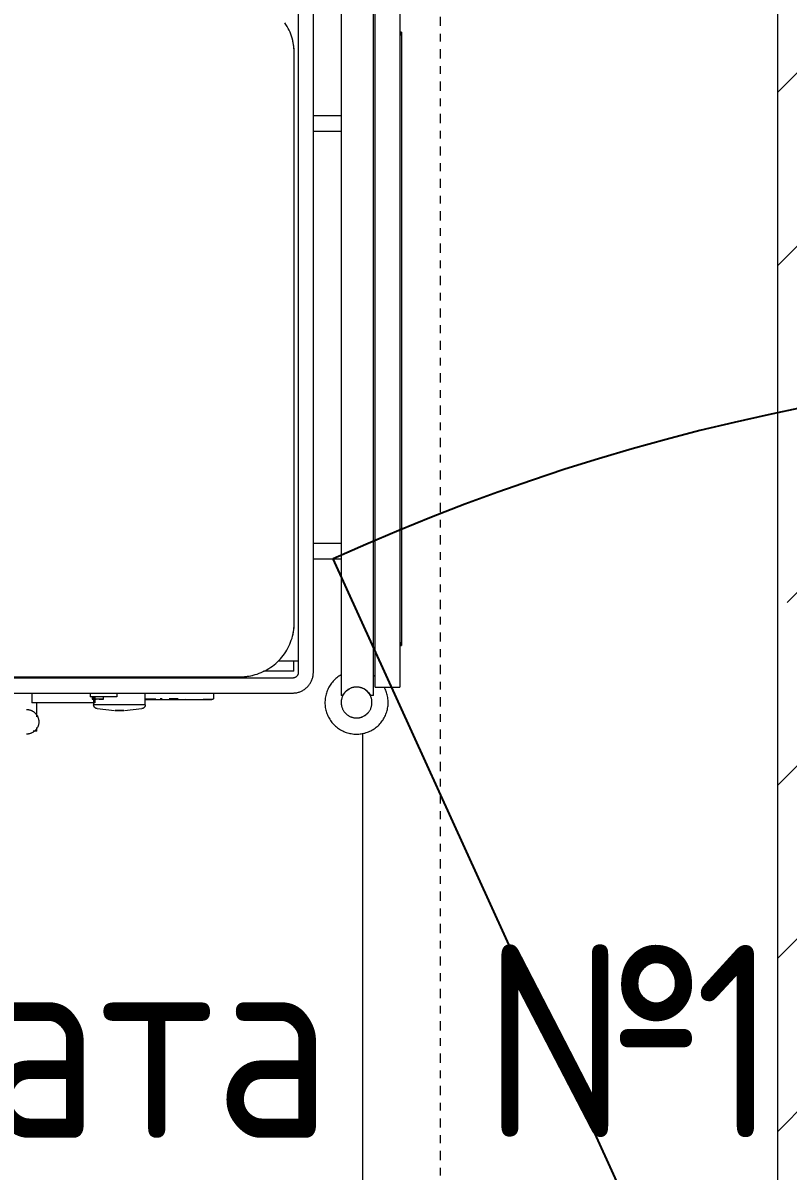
# Model space of a CAD drawing. Header units: millimetres. Extents: x -174154 to -170572, y -111302 to -109817.
# Drawn here: x -170778.07 to -170768.15, y -110598.98 to -110584.1 of the extents above; entities that cross this region are included whole.
import ezdxf

# ---------------------------------------------------------------- set-up
doc = ezdxf.new("R2010")
doc.units = ezdxf.units.MM
doc.linetypes.add('ACAD_ISO02W100', pattern=[15, 12, -3])
doc.linetypes.add('ADSK_Линия сетки', pattern=[21, 12, -3, 3, -3])
doc.layers.get('Defpoints').update_dxf_attribs({"color": 70})
for name, color, linetype, lineweight in [('!Подложка', 252, 'ACAD_ISO02W100', 25), ('Марки помещений', 7, 'Continuous', 18), ('Оси', 7, 'Continuous', 9), ('Перекрытия', 7, 'Continuous', 18), ('Специальное оборудование', 7, 'Continuous', 18), ('Стены разрез', 7, 'Continuous', 40)]:
    doc.layers.add(name, color=color, linetype=linetype, lineweight=lineweight)
doc.styles.add('GOST Common', font='GOST Common.ttf', dxfattribs={"width": 0.9, "height": 250})

# ---------------------------------------------------------------- blocks, each defined once
blk = doc.blocks.new('Medical_All_ARJO_Enterprise-8000_Patient-Bed - Citadel-V11-В_АР_ПЭ_02 Этаж')
at = {"layer": 'Специальное оборудование'}
for p, q in [((-784.3, 510.6), (-784.3, 505.7)), ((-784.2, 510.6), (-784.2, 510.6)), ((-784.2, 510.6), (-779.6, 510.6)), ((-784.3, 491.8), (-784.3, 473.8)), ((-924.9, 476.5), (-924.9, 460.9)), ((-924.9, 476.5), (-908.1, 476.5)), ((-897.9, 483.8), (-920.4, 481.4)), ((-908.1, 476.5), (-891.4, 476.5)), ((-891.4, 483.8), (-897, 483.8)), ((-897, 483.8), (-891.4, 483.8)), ((-891.4, 483.8), (-885.7, 483.8)), ((-885.7, 483.8), (-891.4, 483.8)), ((-891.4, 476.5), (-874.7, 476.5)), ((-862.4, 481.4), (-884.9, 483.8)), ((-874.7, 476.5), (-862.4, 476.5)), ((-862.4, 476.5), (-857.9, 476.5)), ((-857.9, 466), (-857.9, 476.5)), ((-1220.7, 464.5), (-1220.7, -461.4)), ((-1220.7, 464.5), (-1216.7, 464.5)), ((-1180.9, 464.5), (-1178.9, 464.5)), ((-1178.9, -461.4), (-1178.9, 464.5)), ((-976.7, 468.8), (-976.7, 468.8)), ((-955.7, 468.8), (-967.4, 468.8)), ((-967.4, 468.8), (-955.7, 468.8)), ((-966.4, 469.7), (-966.4, 468.8)), ((-964.8, 469.7), (-962.1, 469.7)), ((-955.7, 468.8), (-955.7, 468.8)), ((-938.5, 469.7), (-955.1, 469.7)), ((-938.5, 469.7), (-954.9, 469.7)), ((-944.4, 468.8), (-946.7, 468.8)), ((-946.7, 468.8), (-944.4, 468.8)), ((-944.2, 468.8), (-946.4, 468.8)), ((-946.4, 468.8), (-944.2, 468.8)), ((-938.5, 469.7), (-935.6, 469.7)), ((-938.5, 469.7), (-924.6, 469.7)), ((-924.6, 469.7), (-938.5, 469.7)), ((-938.5, 469.7), (-924.6, 469.7)), ((-924.6, 469.7), (-938.5, 469.7)), ((-924.6, 468.8), (-938.5, 468.8)), ((-924.6, 468.8), (-938.5, 468.8)), ((-887.9, 466), (-870.3, 466)), ((-887.9, 460.8), (-887.9, 466)), ((-870.5, 469), (-870.5, 466)), ((-870.5, 469), (-855.8, 469)), ((-865.1, 469), (-870.5, 469)), ((-870.3, 466), (-853.2, 466)), ((-865.8, 469.7), (-865.7, 469.7)), ((-855.8, 469), (-861.3, 469)), ((-859.6, 473.8), (-815.1, 473.8)), ((-859.6, 466), (-859.6, 473.8)), ((-855.8, 466), (-855.8, 469)), ((-853.2, 460.8), (-853.2, 466)), ((-815.1, 473.8), (-809.9, 473.8)), ((-809.9, 473.8), (-777.8, 473.8)), ((-777.8, 460.8), (-777.8, 473.8)), ((-1222.9, 453.4), (-1254.9, 453.4)), ((-1254.9, 387.2), (-1254.9, 453.4)), ((-1222.9, 453.4), (-1222.9, 387.2)), ((7.5, 461.2), (-1116, 461.2)), ((-1222.3, 439.9), (-1221, 438.9)), ((-1142.8, 434.5), (-1142.8, -431.5)), ((-1123.2, -431.5), (-1123.2, 434.5)), ((-1117.3, 432.7), (-1117.3, 419.5)), ((-1117.3, 432.7), (-1105, 432.7)), ((-1116, 441.7), (7.5, 441.7)), ((-1105, 432.7), (-1080.5, 432.7)), ((-1080.5, 432.7), (-1078, 432.7)), ((-88.8, 440.1), (-1048, 440.1)), ((-1004.5, 442), (-1004.5, 440.1)), ((-924.9, 442), (-924.9, 440.1)), ((-887.9, 440.5), (-887.9, 442)), ((-853.2, 439.8), (-853.2, 442)), ((-1097.5, 419.5), (-1123.2, 419.5)), ((-1254.9, 399.6), (-1256.9, 399.6)), ((-1256.9, 384.6), (-1256.9, 399.6)), ((-1256.9, 399.6), (-1256.9, 395.2)), ((-1254.9, -387.2), (-1254.9, 387.2)), ((-1222.9, 387.2), (-1222.9, -387.2)), ((-1256.9, -380.4), (-1256.9, 384.6)), ((-1118, 370.1), (-1118, -368.1)), ((-1142.5, 287.2), (-1178.9, 287.2)), ((-1178.9, 267.2), (-1142.5, 267.2)), ((-1142.4, -267.2), (-1178.9, -267.2)), ((-1178.9, -287.2), (-1142.4, -287.2)), ((-1256.9, -395.4), (-1256.9, -380.4)), ((-1256.9, -391), (-1256.9, -395.4)), ((-1256.9, -395.4), (-1254.9, -395.4)), ((-1254.9, -453.4), (-1254.9, -387.2)), ((-1222.9, -387.2), (-1222.9, -453.4))]:
    blk.add_line(p, q, dxfattribs=at)
at = {"layer": 'Специальное оборудование', "flags": 128}
for points in [[(-1157.8, 473.4), (-1157.8, 475.1), (-1157.9, 476.7), (-1158.1, 478.3), (-1158.3, 480), (-1158.6, 481.6), (-1159, 483.2), (-1159.4, 484.8), (-1159.9, 486.3), (-1160.4, 487.9), (-1161, 489.4), (-1161.7, 490.9), (-1162.4, 492.4), (-1163.2, 493.8), (-1164.1, 495.2), (-1165, 496.6), (-1165.9, 497.9), (-1166.9, 499.2), (-1168, 500.5), (-1169.1, 501.7), (-1170.2, 502.8), (-1171.4, 504), (-1172.7, 505), (-1174, 506.1), (-1175.3, 507), (-1176.7, 507.9), (-1178.1, 508.8), (-1179.5, 509.6), (-1180.9, 510.3), (-1182.4, 511), (-1183.9, 511.7), (-1185.5, 512.2), (-1187.1, 512.7), (-1188.6, 513.2), (-1190.2, 513.5), (-1191.8, 513.8), (-1193.5, 514.1), (-1195.1, 514.3), (-1196.7, 514.4), (-1198.4, 514.4), (-1200, 514.4), (-1201.6, 514.3), (-1203.3, 514.2), (-1204.9, 514), (-1206.5, 513.7), (-1208.1, 513.4), (-1209.7, 513), (-1211.3, 512.5), (-1212.8, 512), (-1214.4, 511.4), (-1215.9, 510.7), (-1217.3, 510), (-1218.8, 509.2), (-1220.2, 508.4), (-1221.6, 507.5), (-1222.9, 506.6), (-1224.2, 505.6), (-1225.5, 504.6), (-1226.7, 503.5), (-1227.9, 502.3), (-1229, 501.1), (-1230.1, 499.9), (-1231.2, 498.6), (-1232.1, 497.3), (-1233.1, 496), (-1233.9, 494.6), (-1234.8, 493.2), (-1235.5, 491.7), (-1236.2, 490.2), (-1236.9, 488.7), (-1237.4, 487.2), (-1238, 485.6), (-1238.4, 484), (-1238.8, 482.4), (-1239.1, 480.8), (-1239.4, 479.2), (-1239.6, 477.6), (-1239.7, 476), (-1239.8, 474.3), (-1239.8, 473.4)], [(-770.8, 482.5), (-771.4, 482.5), (-772, 482.5), (-772.7, 482.6), (-773.3, 482.7), (-773.9, 482.8), (-774.6, 482.9), (-775.2, 483.1), (-775.8, 483.3), (-776.4, 483.5), (-777, 483.7), (-777.6, 484), (-778.1, 484.3), (-778.7, 484.6), (-779.3, 484.9), (-779.8, 485.3), (-780.3, 485.6), (-780.8, 486), (-781.3, 486.4), (-781.8, 486.9), (-782.2, 487.3), (-782.7, 487.8), (-783.1, 488.3), (-783.5, 488.8), (-783.9, 489.3), (-784.2, 489.8), (-784.6, 490.4), (-784.9, 490.9), (-785.2, 491.5), (-785.4, 492.1), (-785.7, 492.7), (-785.9, 493.3), (-786.1, 493.9), (-786.3, 494.5), (-786.4, 495.1), (-786.5, 495.7), (-786.6, 496.4), (-786.7, 497), (-786.7, 497.6), (-786.8, 498.3), (-786.7, 498.9), (-786.7, 499.6), (-786.7, 500.2), (-786.6, 500.8), (-786.5, 501.5), (-786.3, 502.1), (-786.2, 502.7), (-786, 503.3), (-785.8, 503.9), (-785.6, 504.5), (-785.3, 505.1), (-785, 505.7), (-784.7, 506.3), (-784.4, 506.8), (-784.1, 507.3), (-783.7, 507.9), (-783.3, 508.4), (-782.9, 508.9), (-782.5, 509.4), (-782, 509.8), (-781.6, 510.3), (-781.1, 510.7), (-780.6, 511.1), (-780.1, 511.5), (-779.5, 511.8), (-779, 512.2), (-778.4, 512.5), (-777.9, 512.8), (-777.3, 513.1), (-776.7, 513.3), (-776.1, 513.5), (-775.5, 513.7), (-774.9, 513.9), (-774.3, 514.1), (-773.6, 514.2), (-773, 514.3), (-772.4, 514.4), (-771.7, 514.4), (-771.1, 514.5), (-770.8, 514.5)], [(-1178.8, 473.4), (-1178.8, 474.2), (-1178.9, 475), (-1179, 475.8), (-1179.1, 476.6), (-1179.2, 477.4), (-1179.4, 478.2), (-1179.6, 479), (-1179.8, 479.7), (-1180.1, 480.5), (-1180.4, 481.2), (-1180.7, 482), (-1181.1, 482.7), (-1181.5, 483.4), (-1181.9, 484.1), (-1182.3, 484.7), (-1182.8, 485.4), (-1183.3, 486), (-1183.8, 486.6), (-1184.3, 487.2), (-1184.9, 487.8), (-1185.5, 488.3), (-1186.1, 488.9), (-1186.7, 489.3), (-1187.3, 489.8), (-1188, 490.3), (-1188.7, 490.7), (-1189.4, 491.1), (-1190.1, 491.4), (-1190.8, 491.8), (-1191.6, 492.1), (-1192.3, 492.4), (-1193.1, 492.6), (-1193.8, 492.8), (-1194.6, 493), (-1195.4, 493.1), (-1196.2, 493.3), (-1197, 493.4), (-1197.8, 493.4), (-1198.6, 493.4), (-1199.4, 493.4), (-1200.2, 493.4), (-1201, 493.3), (-1201.8, 493.2), (-1202.6, 493.1), (-1203.4, 492.9), (-1204.1, 492.7), (-1204.9, 492.5), (-1205.6, 492.2), (-1206.4, 491.9), (-1207.1, 491.6), (-1207.9, 491.3), (-1208.6, 490.9), (-1209.2, 490.5), (-1209.9, 490.1), (-1210.6, 489.6), (-1211.2, 489.1), (-1211.8, 488.6), (-1212.4, 488.1), (-1213, 487.5), (-1213.6, 486.9), (-1214.1, 486.3), (-1214.6, 485.7), (-1215.1, 485.1), (-1215.5, 484.4), (-1215.9, 483.7), (-1216.3, 483.1), (-1216.7, 482.3), (-1217.1, 481.6), (-1217.4, 480.9), (-1217.7, 480.1), (-1217.9, 479.4), (-1218.1, 478.6), (-1218.3, 477.8), (-1218.5, 477), (-1218.6, 476.3), (-1218.7, 475.5), (-1218.8, 474.7), (-1218.8, 473.9), (-1218.8, 473.4)], [(-924.9, 476.5), (-924.9, 476.7), (-924.8, 476.9), (-924.8, 477.1), (-924.8, 477.3), (-924.7, 477.5), (-924.7, 477.7), (-924.6, 477.9), (-924.6, 478.1), (-924.5, 478.2), (-924.4, 478.4), (-924.3, 478.6), (-924.3, 478.8), (-924.2, 479), (-924, 479.1), (-923.9, 479.3), (-923.8, 479.5), (-923.7, 479.6), (-923.6, 479.8), (-923.4, 479.9), (-923.3, 480.1), (-923.1, 480.2), (-923, 480.3), (-922.8, 480.4), (-922.7, 480.6), (-922.5, 480.7), (-922.3, 480.8), (-922.1, 480.9), (-922, 480.9), (-921.8, 481), (-921.6, 481.1), (-921.4, 481.2), (-921.2, 481.2), (-921, 481.3), (-920.8, 481.3), (-920.6, 481.3), (-920.4, 481.4), (-920.4, 481.4)], [(-862.4, 481.4), (-862.2, 481.4), (-862, 481.3), (-861.8, 481.3), (-861.6, 481.2), (-861.4, 481.2), (-861.2, 481.1), (-861, 481), (-860.9, 481), (-860.7, 480.9), (-860.5, 480.8), (-860.3, 480.7), (-860.2, 480.6), (-860, 480.5), (-859.8, 480.3), (-859.7, 480.2), (-859.5, 480.1), (-859.4, 479.9), (-859.2, 479.8), (-859.1, 479.6), (-859, 479.5), (-858.9, 479.3), (-858.8, 479.2), (-858.6, 479), (-858.5, 478.8), (-858.5, 478.6), (-858.4, 478.5), (-858.3, 478.3), (-858.2, 478.1), (-858.2, 477.9), (-858.1, 477.7), (-858.1, 477.5), (-858, 477.3), (-858, 477.1), (-858, 476.9), (-857.9, 476.7), (-857.9, 476.5), (-857.9, 476.5)], [(-1239.8, 473.4), (-1239.8, 471.8), (-1239.7, 470.2), (-1239.5, 468.5), (-1239.3, 466.9), (-1239, 465.3), (-1238.6, 463.7), (-1238.2, 462.1), (-1237.7, 460.5), (-1237.2, 459), (-1236.6, 457.5), (-1235.9, 456), (-1235.2, 454.5)], [(-1218.8, 473.4), (-1218.8, 472.6), (-1218.7, 471.8), (-1218.7, 471), (-1218.6, 470.3), (-1218.4, 469.5), (-1218.2, 468.7), (-1218, 467.9), (-1217.8, 467.1), (-1217.5, 466.4), (-1217.2, 465.6), (-1216.9, 464.9), (-1216.5, 464.2), (-1216.2, 463.5), (-1215.8, 462.8), (-1215.3, 462.1), (-1214.8, 461.5), (-1214.4, 460.9), (-1213.8, 460.2), (-1213.3, 459.7), (-1212.7, 459.1), (-1212.2, 458.5), (-1211.5, 458), (-1210.9, 457.5), (-1210.3, 457.1), (-1209.6, 456.6), (-1208.9, 456.2), (-1208.2, 455.8), (-1207.5, 455.4), (-1206.8, 455.1), (-1206.1, 454.8), (-1205.3, 454.5), (-1204.5, 454.3), (-1203.8, 454.1), (-1203, 453.9), (-1202.2, 453.7), (-1201.4, 453.6), (-1200.6, 453.5), (-1199.8, 453.5), (-1199, 453.4), (-1198.2, 453.4), (-1197.4, 453.5), (-1196.6, 453.6), (-1195.8, 453.7), (-1195, 453.8), (-1194.3, 454), (-1193.5, 454.2), (-1192.7, 454.4), (-1192, 454.6), (-1191.2, 454.9), (-1190.5, 455.3), (-1189.8, 455.6), (-1189.1, 456), (-1188.4, 456.4), (-1187.7, 456.8), (-1187, 457.3), (-1186.4, 457.8), (-1185.8, 458.3), (-1185.2, 458.8), (-1184.6, 459.3), (-1184.1, 459.9), (-1183.5, 460.5), (-1183, 461.2), (-1182.5, 461.8), (-1182.1, 462.5), (-1181.7, 463.1), (-1181.3, 463.8), (-1180.9, 464.5), (-1180.6, 465.3), (-1180.2, 466), (-1180, 466.7), (-1179.7, 467.5), (-1179.5, 468.3), (-1179.3, 469), (-1179.1, 469.8), (-1179, 470.6), (-1178.9, 471.4), (-1178.8, 472.2), (-1178.8, 473), (-1178.8, 473.4)], [(-1178.8, 437.6), (-1177.4, 438.5), (-1176, 439.4), (-1174.7, 440.3), (-1173.4, 441.3), (-1172.1, 442.3), (-1170.9, 443.4), (-1169.7, 444.6), (-1168.6, 445.7), (-1167.5, 447), (-1166.5, 448.2), (-1165.5, 449.6), (-1164.5, 450.9), (-1163.7, 452.3), (-1162.9, 453.7), (-1162.1, 455.2), (-1161.4, 456.7), (-1160.8, 458.2), (-1160.2, 459.7), (-1159.7, 461.3), (-1159.2, 462.8), (-1158.8, 464.4), (-1158.5, 466), (-1158.2, 467.7), (-1158, 469.3), (-1157.9, 470.9), (-1157.8, 472.6), (-1157.8, 473.4)], [(-1013.4, 460.9), (-1013.5, 462.4), (-1013.4, 465.4), (-1013.3, 467.8)], [(-1013.3, 467.8), (-1013.2, 467.9), (-1013.2, 468), (-1013.2, 468.1), (-1013.2, 468.2), (-1013.2, 468.2), (-1013.2, 468.3), (-1013.1, 468.4), (-1013.1, 468.5), (-1013.1, 468.5), (-1013, 468.6), (-1013, 468.7), (-1013, 468.8), (-1012.9, 468.8), (-1012.9, 468.9), (-1012.8, 468.9), (-1012.8, 469), (-1012.7, 469.1), (-1012.7, 469.1), (-1012.6, 469.2), (-1012.5, 469.2), (-1012.5, 469.3), (-1012.4, 469.3), (-1012.3, 469.4), (-1012.3, 469.4), (-1012.2, 469.5), (-1012.1, 469.5), (-1012.1, 469.5), (-1012, 469.6), (-1011.9, 469.6), (-1011.8, 469.6), (-1011.8, 469.6), (-1011.7, 469.7), (-1011.6, 469.7), (-1011.5, 469.7), (-1011.5, 469.7), (-1011.4, 469.7), (-1011.3, 469.7), (-1011.3, 469.7)], [(-938.5, 469.7), (-941.4, 469.7), (-944.3, 469.7), (-947.2, 469.7), (-950.1, 469.7), (-952.9, 469.7), (-955.8, 469.7), (-958.6, 469.7), (-961.4, 469.7), (-964.1, 469.7), (-966.8, 469.7), (-969.5, 469.7), (-972.1, 469.7), (-974.6, 469.7), (-977.1, 469.7), (-979.6, 469.7), (-981.9, 469.7), (-984.2, 469.7), (-986.5, 469.7), (-988.6, 469.7), (-990.7, 469.7), (-992.7, 469.7), (-994.6, 469.7), (-996.4, 469.7), (-998.1, 469.7), (-999.7, 469.7), (-1001.2, 469.7), (-1002.7, 469.7), (-1004, 469.7), (-1005.2, 469.7), (-1006.3, 469.7), (-1007.3, 469.7), (-1008.2, 469.7), (-1009, 469.7), (-1009.7, 469.7), (-1010.2, 469.7), (-1010.6, 469.7), (-1011, 469.7), (-1011.2, 469.7), (-1011.3, 469.7), (-1011.3, 469.7)], [(-1011.3, 469.7), (-1011.2, 469.7), (-1011, 469.7), (-1010.7, 469.7), (-1010.3, 469.7), (-1009.8, 469.7), (-1009.2, 469.7), (-1008.4, 469.7), (-1007.6, 469.7), (-1006.6, 469.7), (-1005.5, 469.7), (-1004.3, 469.7), (-1003, 469.7), (-1001.6, 469.7), (-1000.1, 469.7)], [(-924.9, 469.7), (-926.1, 469.7), (-929, 469.7), (-931.9, 469.7), (-934.8, 469.7), (-937.7, 469.7), (-938.5, 469.7)], [(-865.6, 469.7), (-865.5, 469.7), (-865.4, 469.7)], [(-1116, 461.2), (-1117.1, 461.2), (-1118.1, 461.1), (-1119.2, 461), (-1120.3, 460.9), (-1121.3, 460.7), (-1122.4, 460.5), (-1123.4, 460.2), (-1124.4, 459.9), (-1125.4, 459.5), (-1126.4, 459.1), (-1127.4, 458.7), (-1128.4, 458.2), (-1129.3, 457.7), (-1130.2, 457.1), (-1131.1, 456.6), (-1132, 455.9), (-1132.8, 455.3), (-1133.6, 454.6), (-1134.4, 453.9), (-1135.2, 453.1), (-1135.9, 452.3), (-1136.6, 451.5), (-1137.3, 450.7), (-1137.9, 449.8), (-1138.5, 448.9), (-1139.1, 448), (-1139.6, 447.1), (-1140.1, 446.1), (-1140.5, 445.2), (-1140.9, 444.2), (-1141.3, 443.2), (-1141.6, 442.1), (-1141.9, 441.1), (-1142.2, 440.1), (-1142.4, 439), (-1142.5, 438), (-1142.6, 436.9), (-1142.7, 435.8), (-1142.8, 434.8), (-1142.8, 434.5)], [(-1123.2, 434.5), (-1123.2, 434.8), (-1123.2, 435.1), (-1123.2, 435.3), (-1123.2, 435.6), (-1123.1, 435.9), (-1123, 436.2), (-1123, 436.5), (-1122.9, 436.8), (-1122.8, 437), (-1122.7, 437.3), (-1122.6, 437.6), (-1122.4, 437.8), (-1122.3, 438.1), (-1122.1, 438.3), (-1122, 438.6), (-1121.8, 438.8), (-1121.6, 439), (-1121.4, 439.2), (-1121.3, 439.5), (-1121, 439.7), (-1120.8, 439.9), (-1120.6, 440.1), (-1120.4, 440.2), (-1120.2, 440.4), (-1119.9, 440.6), (-1119.7, 440.7), (-1119.4, 440.9), (-1119.2, 441), (-1118.9, 441.1), (-1118.6, 441.2), (-1118.4, 441.3), (-1118.1, 441.4), (-1117.8, 441.5), (-1117.5, 441.6), (-1117.2, 441.6), (-1116.9, 441.7), (-1116.7, 441.7), (-1116.4, 441.7), (-1116.1, 441.7), (-1116, 441.7)], [(-1048, 440.1), (-1050.8, 440), (-1053.6, 439.8), (-1056.4, 439.6), (-1059.1, 439.2), (-1061.9, 438.7), (-1064.6, 438.1), (-1067.3, 437.3), (-1070, 436.5), (-1072.6, 435.6), (-1075.2, 434.5), (-1077.8, 433.4), (-1080.3, 432.2), (-1082.8, 430.8), (-1085.2, 429.4), (-1087.5, 427.8), (-1089.8, 426.2), (-1092, 424.5), (-1094.1, 422.7), (-1096.2, 420.8), (-1098.2, 418.8), (-1100.1, 416.8), (-1101.9, 414.7), (-1103.7, 412.5), (-1105.3, 410.2), (-1106.9, 407.9), (-1108.4, 405.5), (-1109.7, 403.1), (-1111, 400.6), (-1112.2, 398), (-1113.2, 395.4), (-1114.2, 392.8), (-1115.1, 390.1), (-1115.8, 387.4), (-1116.4, 384.7), (-1117, 382), (-1117.4, 379.2), (-1117.7, 376.4), (-1117.9, 373.6), (-1118, 370.8), (-1118, 370.1)], [(-1118, -368.1), (-1117.9, -370.9), (-1117.8, -373.7), (-1117.5, -376.5), (-1117.1, -379.3), (-1116.6, -382), (-1116, -384.8), (-1115.3, -387.5), (-1114.4, -390.1), (-1113.5, -392.8), (-1112.5, -395.4), (-1111.3, -397.9), (-1110.1, -400.4), (-1108.7, -402.9), (-1107.3, -405.3), (-1105.8, -407.6)]]:
    blk.add_lwpolyline(points, dxfattribs=at)
at = {"layer": 'Специальное оборудование'}
for centre, radius, start, end in [((-1198.8, 473.4), 20, 107.5482, 111.6073), ((-1198.8, 473.4), 20, 78.4133, 100.1792), ((-1198.8, 473.4), 20, 171.8082, 180), ((-1198.8, 473.4), 20, 127.625, 139.8199), ((-1198.8, 473.4), 20, 119.204, 126.5243), ((-1198.8, 473.4), 20, 37.398, 58.438), ((-1198.8, 473.4), 20, 360, 8.1918), ((-1198.8, 473.4), 20, 180, 188.1918), ((-1198.8, 473.4), 20, 351.8082, 360), ((-1198.8, 473.4), 20, 217.398, 224.8932), ((-1198.8, 473.4), 20, 225, 238.438), ((-1198.8, 473.4), 20, 233.5325, 299.7853), ((-1198.8, 473.4), 20, 258.4133, 269.1081), ((-1198.8, 473.4), 20, 270.6715, 280.1792), ((-1198.8, 473.4), 20, 287.5482, 291.6073), ((-1198.8, 473.4), 20, 299.204, 306.5243), ((-1198.8, 473.4), 20, 307.625, 311.6671), ((-1198.8, 473.4), 20, 315.3097, 319.8199), ((-1048, 370.1), 70, 90, 105), ((-1048, 370.1), 70, 165, 180), ((-1048, -368.1), 70, 180, 195)]:
    blk.add_arc(centre, radius, start, end, dxfattribs=at)
blk.add_open_spline([(-1210.7, 457.4), (-1211.6, 458), (-1213.2, 459.4), (-1215.2, 461.8), (-1216.2, 463.6), (-1216.7, 464.5)], degree=3, dxfattribs=at)
blk.add_open_spline([(-1180.9, 464.5), (-1181.3, 463.7), (-1182, 462.5), (-1183.2, 461), (-1184.1, 459.9), (-1185.1, 458.8), (-1186.7, 457.5), (-1188, 456.6), (-1188.9, 456.1)], degree=3, knots=[0, 0, 0, 0, 0.25, 0.375, 0.5, 0.625, 0.75, 1, 1, 1, 1], dxfattribs=at)
blk = doc.blocks.new('A$C02fe7d8c')
at = {"layer": 'Стены разрез', "lineweight": 20, "true_color": 0x636466}
h = blk.add_hatch(dxfattribs=at)
h.set_pattern_fill('FP_4', color=251, style=0, pattern_type=2)
h.set_pattern_definition([(45, (30280, 12305), (84.1903, 308.6967), [396.875, -79.375, 3.353, -76.022])])
h.paths.add_polyline_path([(15467.5, 210), (15667.5, 210), (15667.5, 5480), (15467.5, 5480), (15467.5, 410)])
at = {"layer": 'Оси', "linetype": 'ADSK_Линия сетки'}
blk.add_line((15030, 16592.9), (15030, -2195), dxfattribs=at)
at = {"layer": 'Перекрытия', "color": 251, "lineweight": 20, "true_color": 0x636466}
blk.add_line((14929.9, 2358.7), (14929.9, 3148.3), dxfattribs=at)
at = {"layer": 'Стены разрез', "color": 251, "lineweight": 20, "true_color": 0x636466}
blk.add_line((15467.5, 4796), (15467.5, 430), dxfattribs=at)
at = {"layer": 'Специальное оборудование', "color": 251, "lineweight": 20, "true_color": 0x636466, "rotation": 180}
blk.add_blockref('Medical_All_ARJO_Enterprise-8000_Patient-Bed - Citadel-V11-В_АР_ПЭ_02 Этаж', (13723, 3661.4), dxfattribs=at)
at = {"layer": 'Марки помещений', "color": 251, "lineweight": 20, "true_color": 0x636466, "char_height": 250, "attachment_point": 1, "style": 'GOST Common'}
for s, insert, width in [('Палата', (13931.7, 2873.7), 1305.949), ('\\fGOST Common|b0|i0|c204|p34|;\\W.9;№', (15086.6, 2873.7), 331.899), ('\\fGOST Common|b0|i0|c204|p34|;\\W.9;1', (15360.5, 2873.7), 137.089)]:
    blk.add_mtext(s, dxfattribs=dict(at, insert=insert, width=width))

msp = doc.modelspace()

# ---------------------------------------------------------------- linework, layer by layer
at = {"layer": 'Defpoints', "ltscale": 5}
msp.add_lwpolyline([(-170762.562, -110616.245), (-170734.998, -110618.898, 0.57735), (-170774.047, -110591.048)], format="xyb", dxfattribs=at)
msp.add_lwpolyline([(-170762.562, -110616.245), (-170774.047, -110591.048)], dxfattribs=at)

# ---------------------------------------------------------------- block references
at = {"layer": '!Подложка', "ltscale": 20, "xscale": 0.01, "yscale": 0.01, "zscale": 0.01}
msp.add_blockref('A$C02fe7d8c', (-170922.963, -110624.788), dxfattribs=at)

doc.saveas('drawing.dxf')
